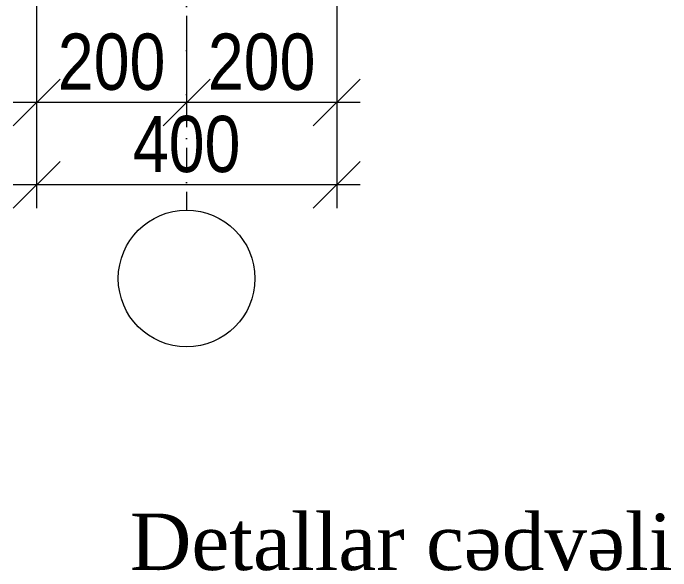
# Model space of a CAD drawing. Header units: millimetres. Extents: x -149347 to 251215, y -2929184 to -2541447.
# Drawn here: x -12572 to -9065, y -2697345 to -2694369 of the extents above; entities that cross this region are included whole.
import ezdxf

# ---------------------------------------------------------------- set-up
doc = ezdxf.new("R2010")
doc.units = ezdxf.units.MM
doc.linetypes.add('CENTER', pattern=[1524, 952.5, -190.5, 190.5, -190.5])
doc.linetypes.add('Dot & Dashed', pattern=[469.194434, 246.944437, -123.472219, 0, -98.777778])
doc.layers.add('Ishare xetleri', color=95, linetype='Continuous', lineweight=5)
doc.layers.add('Oxlar- - -', color=84, linetype='CENTER', lineweight=5)
doc.styles.add('style1', font='A3TI(LA).TTF', dxfattribs={"height": 400})
doc.styles.add('style6', font='ARIALN.TTF', dxfattribs={"height": 300})
doc.styles.add('Times New  Roman', font='times.ttf')
doc.dimstyles.new('DIM_100', dxfattribs={"dimscale": 100, "dimtxt": 250, "dimasz": 2.5, "dimexe": 1.25, "dimexo": 0.625, "dimtad": 1, "dimdec": 0, "dimtxsty": 'style1', "dimblk": 'OBLIQUE', "dimcen": 2.5, "dimdle": 1.25, "dimclrd": 251, "dimclre": 251, "dimaunit": 1, "dimadec": 3, "dimazin": 0, "dimtfac": 1, "dimtdec": 0, "dimtmove": 1, "dimatfit": 3, "dimfxl": 1.25, "dimlwd": 5, "dimlwe": 5, "dimarcsym": 0})

# ---------------------------------------------------------------- blocks, each defined once
blk = doc.blocks.new('_Oblique')
at = {"color": 0, "linetype": 'ByBlock', "lineweight": -2}
blk.add_line((-0.5, -0.5), (0.5, 0.5), dxfattribs=at)
blk = doc.blocks.new('*D1496')
at = {"color": 251, "lineweight": 5, "ltscale": 15, "transparency": 16777216}
for p, q in [((-12447, -2693584.4), (-12447, -2695409.9)), ((-10847, -2693759.4), (-10847, -2695409.9))]:
    blk.add_line(p, q, dxfattribs=at)
at = {"color": 251, "linetype": 'ByBlock', "lineweight": 5, "ltscale": 15, "transparency": 16777216}
blk.add_line((-10722, -2695284.9), (-12572, -2695284.9), dxfattribs=at)
at = {"layer": 'Defpoints', "color": 0, "lineweight": 15, "ltscale": 15, "transparency": 16777216}
for p in [(-12447, -2693521.9), (-10847, -2693696.9), (-12447, -2695284.9)]:
    blk.add_point(p, dxfattribs=at)
at = {"color": 251, "lineweight": 5, "ltscale": 15, "transparency": 16777216, "xscale": 250, "yscale": 250, "zscale": 250, "rotation": 180}
blk.add_blockref('_Oblique', (-12447, -2695284.9), dxfattribs=at)
at = {"color": 251, "lineweight": 5, "ltscale": 15, "transparency": 16777216, "xscale": 250, "yscale": 250, "zscale": 250}
blk.add_blockref('_Oblique', (-10847, -2695284.9), dxfattribs=at)
at = {"color": 0, "lineweight": 15, "ltscale": 15, "transparency": 16777216, "insert": (-11647, -2695069.2), "char_height": 300, "attachment_point": 5, "style": 'style6'}
blk.add_mtext('400', dxfattribs=at)
blk = doc.blocks.new('*D1497')
at = {"color": 251, "lineweight": 5, "ltscale": 15, "transparency": 16777216}
for p, q in [((-12447, -2693584.4), (-12447, -2695409.9)), ((-10847, -2693759.4), (-10847, -2695409.9))]:
    blk.add_line(p, q, dxfattribs=at)
at = {"color": 251, "linetype": 'ByBlock', "lineweight": 5, "ltscale": 15, "transparency": 16777216}
blk.add_line((-10722, -2695284.9), (-12572, -2695284.9), dxfattribs=at)
at = {"layer": 'Defpoints', "color": 0, "lineweight": 15, "ltscale": 15, "transparency": 16777216}
for p in [(-12447, -2693521.9), (-10847, -2693696.9), (-12447, -2695284.9)]:
    blk.add_point(p, dxfattribs=at)
at = {"color": 251, "lineweight": 5, "ltscale": 15, "transparency": 16777216, "xscale": 250, "yscale": 250, "zscale": 250, "rotation": 180}
blk.add_blockref('_Oblique', (-12447, -2695284.9), dxfattribs=at)
at = {"color": 251, "lineweight": 5, "ltscale": 15, "transparency": 16777216, "xscale": 250, "yscale": 250, "zscale": 250}
blk.add_blockref('_Oblique', (-10847, -2695284.9), dxfattribs=at)
at = {"color": 0, "lineweight": 15, "ltscale": 15, "transparency": 16777216, "insert": (-11647, -2695069.2), "char_height": 300, "attachment_point": 5, "style": 'style6'}
blk.add_mtext('400', dxfattribs=at)
blk = doc.blocks.new('*D1499')
at = {"color": 251, "lineweight": 5, "ltscale": 15, "transparency": 16777216}
for p, q in [((-11647, -2694474), (-11647, -2694970.9)), ((-12447, -2694765.2), (-12447, -2694970.9))]:
    blk.add_line(p, q, dxfattribs=at)
at = {"color": 251, "linetype": 'ByBlock', "lineweight": 5, "ltscale": 15, "transparency": 16777216}
blk.add_line((-11522, -2694845.9), (-12572, -2694845.9), dxfattribs=at)
at = {"layer": 'Defpoints', "color": 0, "lineweight": 15, "ltscale": 15, "transparency": 16777216}
for p in [(-11647, -2694411.5), (-12447, -2694702.7), (-12447, -2694845.9)]:
    blk.add_point(p, dxfattribs=at)
at = {"color": 251, "lineweight": 5, "ltscale": 15, "transparency": 16777216, "xscale": 250, "yscale": 250, "zscale": 250, "rotation": 180}
blk.add_blockref('_Oblique', (-12447, -2694845.9), dxfattribs=at)
at = {"color": 251, "lineweight": 5, "ltscale": 15, "transparency": 16777216, "xscale": 250, "yscale": 250, "zscale": 250}
blk.add_blockref('_Oblique', (-11647, -2694845.9), dxfattribs=at)
at = {"color": 0, "lineweight": 15, "ltscale": 15, "transparency": 16777216, "insert": (-12047, -2694630.2), "char_height": 300, "attachment_point": 5, "style": 'style6'}
blk.add_mtext('200', dxfattribs=at)
blk = doc.blocks.new('*D1500')
at = {"color": 251, "lineweight": 5, "ltscale": 15, "transparency": 16777216}
for p, q in [((-11647, -2694474), (-11647, -2694970.9)), ((-10847, -2694704.9), (-10847, -2694970.9))]:
    blk.add_line(p, q, dxfattribs=at)
at = {"color": 251, "linetype": 'ByBlock', "lineweight": 5, "ltscale": 15, "transparency": 16777216}
blk.add_line((-10722, -2694845.9), (-11772, -2694845.9), dxfattribs=at)
at = {"layer": 'Defpoints', "color": 0, "lineweight": 15, "ltscale": 15, "transparency": 16777216}
for p in [(-11647, -2694411.5), (-10847, -2694642.4), (-11647, -2694845.9)]:
    blk.add_point(p, dxfattribs=at)
at = {"color": 251, "lineweight": 5, "ltscale": 15, "transparency": 16777216, "xscale": 250, "yscale": 250, "zscale": 250, "rotation": 180}
blk.add_blockref('_Oblique', (-11647, -2694845.9), dxfattribs=at)
at = {"color": 251, "lineweight": 5, "ltscale": 15, "transparency": 16777216, "xscale": 250, "yscale": 250, "zscale": 250}
blk.add_blockref('_Oblique', (-10847, -2694845.9), dxfattribs=at)
at = {"color": 0, "lineweight": 15, "ltscale": 15, "transparency": 16777216, "insert": (-11247, -2694630.2), "char_height": 300, "attachment_point": 5, "style": 'style6'}
blk.add_mtext('200', dxfattribs=at)

msp = doc.modelspace()

# ---------------------------------------------------------------- linework, layer by layer
at = {"layer": 'Ishare xetleri', "color": 251}
msp.add_circle((-11647.00078, -2695785.01506), 364.34979, dxfattribs=at)
at = {"layer": 'Oxlar- - -', "linetype": 'Dot & Dashed', "ltscale": 0.5}
msp.add_line((-11647.00078, -2690863.23853), (-11647.00078, -2695420.66527), dxfattribs=at)

# ---------------------------------------------------------------- texts
at = {"color": 7, "lineweight": 5, "ltscale": 15, "insert": (-11950.17882, -2697038.99076), "char_height": 301.3372923, "width": 4638.6366594, "attachment_point": 1, "style": 'Times New  Roman'}
msp.add_mtext('{\\fTimes New Roman|b0|i0|c238|p18;Detallar cədvəli}', dxfattribs=at)

# ---------------------------------------------------------------- dimensions: what is measured, and where the dimension line sits
at = {"color": 7, "lineweight": 15, "ltscale": 15}
for base, p1, p2, picture, middle in [((-12447.00078, -2695284.8554), (-10847.00078, -2693696.9071), (-12447.00078, -2693521.92453), '*D1496', (-11647.00078, -2695069.18351)), ((-12447.00078, -2695284.8554), (-10847.00078, -2693696.9071), (-12447.00078, -2693521.92453), '*D1497', (-11647.00078, -2695069.18351)), ((-12447.00078, -2694845.86929), (-11647.00078, -2694411.47494), (-12447.00078, -2694702.71068), '*D1499', (-12047.00078, -2694630.1974)), ((-11647.00078, -2694845.86929), (-10847.00078, -2694642.4478), (-11647.00078, -2694411.47494), '*D1500', (-11247.00078, -2694630.1974))]:
    dim = msp.add_linear_dim(base=base, p1=p1, p2=p2, angle=180, dimstyle='DIM_100', override={"dimlfac": 0.25, "dimtxsty": 'style6'}, dxfattribs=at)
    dim.commit()
    dim.dimension.update_dxf_attribs({"geometry": picture, "text_midpoint": middle})

doc.saveas('drawing.dxf')
